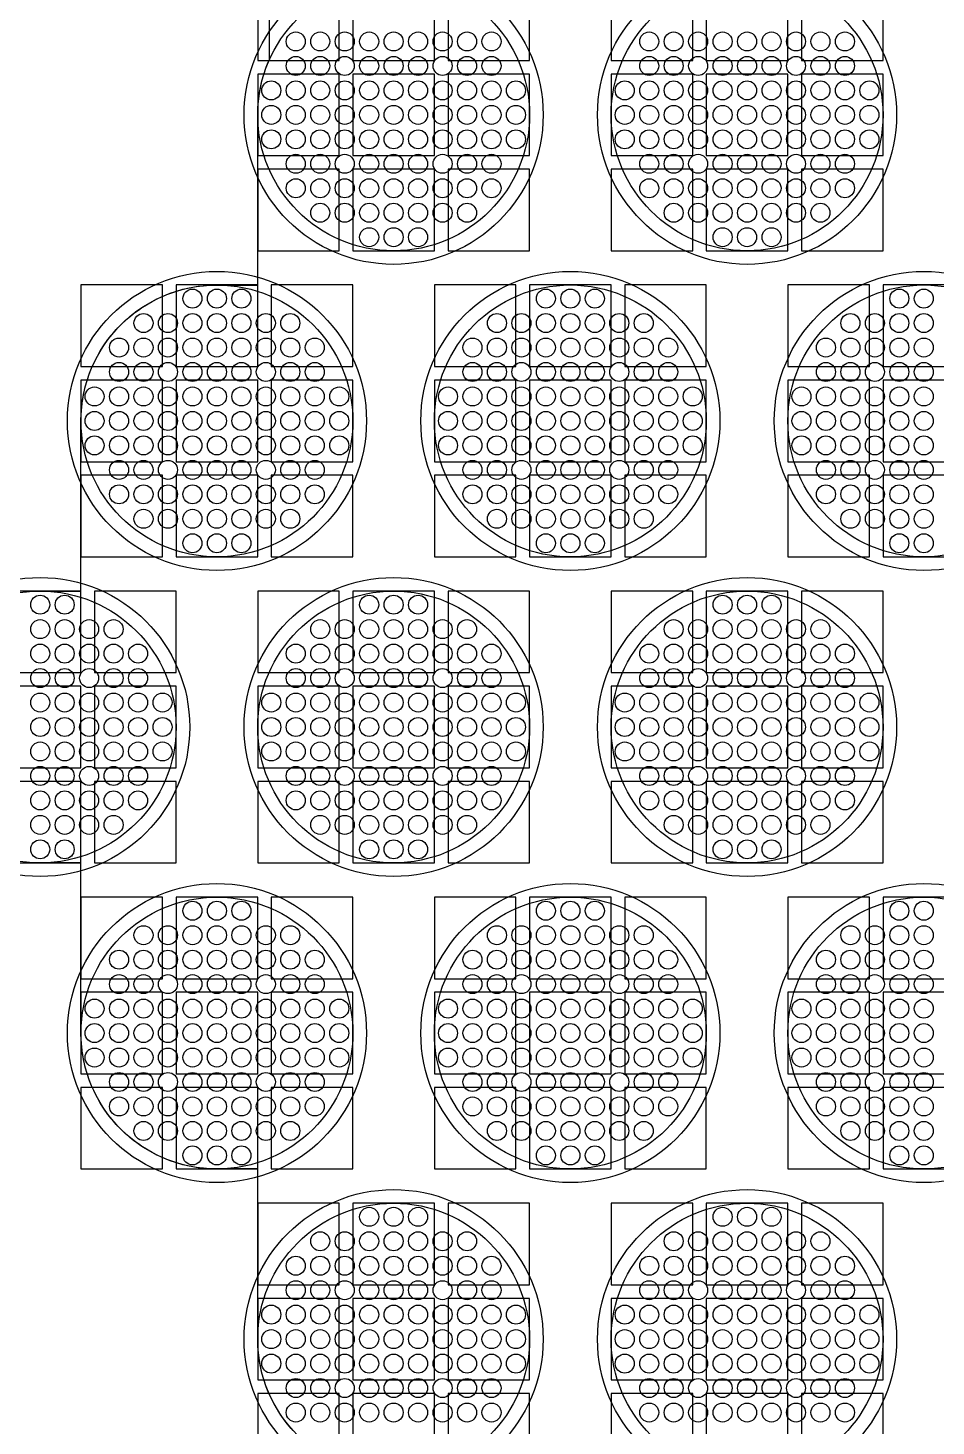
# Model space of a CAD drawing. Extents: x -49 to 54, y -38 to 38.
# Drawn here: x -27.13 to -23.79, y -22.99 to -17.85 of the extents above; entities that cross this region are included whole.
import ezdxf

# ---------------------------------------------------------------- set-up
doc = ezdxf.new("R2010")
doc.units = 0
for name, color, linetype in [('BACK_LAYER', 5, 'CONTINUOUS'), ('COND_LAYER_LOWER_ELECTRODE', 6, 'CONTINUOUS'), ('CONDUCTIVE_LAYER_BACK_LAYER', 2, 'CONTINUOUS'), ('EMITTER', 3, 'CONTINUOUS'), ('LOWER_ELECTRODE', 1, 'CONTINUOUS')]:
    doc.layers.add(name, color=color, linetype=linetype)

msp = doc.modelspace()

# ---------------------------------------------------------------- linework, layer by layer
at = {"layer": 'BACK_LAYER'}
for points in [[(-26.2884, -17.9704), (-25.9884, -17.9704), (-25.9884, -17.6704), (-26.2884, -17.6704)], [(-25.9384, -17.9704), (-25.6384, -17.9704), (-25.6384, -17.6704), (-25.9384, -17.6704)], [(-25.5884, -17.9704), (-25.2884, -17.9704), (-25.2884, -17.6704), (-25.5884, -17.6704)], [(-24.9884, -17.9704), (-24.6884, -17.9704), (-24.6884, -17.6704), (-24.9884, -17.6704)], [(-24.6384, -17.9704), (-24.3384, -17.9704), (-24.3384, -17.6704), (-24.6384, -17.6704)], [(-24.2884, -17.9704), (-23.9884, -17.9704), (-23.9884, -17.6704), (-24.2884, -17.6704)], [(-26.2884, -18.3204), (-25.9884, -18.3204), (-25.9884, -18.0204), (-26.2884, -18.0204)], [(-25.9384, -18.3204), (-25.6384, -18.3204), (-25.6384, -18.0204), (-25.9384, -18.0204)], [(-25.5884, -18.3204), (-25.2884, -18.3204), (-25.2884, -18.0204), (-25.5884, -18.0204)], [(-24.9884, -18.3204), (-24.6884, -18.3204), (-24.6884, -18.0204), (-24.9884, -18.0204)], [(-24.6384, -18.3204), (-24.3384, -18.3204), (-24.3384, -18.0204), (-24.6384, -18.0204)], [(-24.2884, -18.3204), (-23.9884, -18.3204), (-23.9884, -18.0204), (-24.2884, -18.0204)], [(-26.2884, -18.6704), (-25.9884, -18.6704), (-25.9884, -18.3704), (-26.2884, -18.3704)], [(-25.9384, -18.6704), (-25.6384, -18.6704), (-25.6384, -18.3704), (-25.9384, -18.3704)], [(-25.5884, -18.6704), (-25.2884, -18.6704), (-25.2884, -18.3704), (-25.5884, -18.3704)], [(-24.9884, -18.6704), (-24.6884, -18.6704), (-24.6884, -18.3704), (-24.9884, -18.3704)], [(-24.6384, -18.6704), (-24.3384, -18.6704), (-24.3384, -18.3704), (-24.6384, -18.3704)], [(-24.2884, -18.6704), (-23.9884, -18.6704), (-23.9884, -18.3704), (-24.2884, -18.3704)], [(-26.9384, -19.0962), (-26.6384, -19.0962), (-26.6384, -18.7962), (-26.9384, -18.7962)], [(-26.5884, -19.0962), (-26.2884, -19.0962), (-26.2884, -18.7962), (-26.5884, -18.7962)], [(-26.2384, -19.0962), (-25.9384, -19.0962), (-25.9384, -18.7962), (-26.2384, -18.7962)], [(-25.6384, -19.0962), (-25.3384, -19.0962), (-25.3384, -18.7962), (-25.6384, -18.7962)], [(-25.2884, -19.0962), (-24.9884, -19.0962), (-24.9884, -18.7962), (-25.2884, -18.7962)], [(-24.9384, -19.0962), (-24.6384, -19.0962), (-24.6384, -18.7962), (-24.9384, -18.7962)], [(-24.3384, -19.0962), (-24.0384, -19.0962), (-24.0384, -18.7962), (-24.3384, -18.7962)], [(-23.9884, -19.0962), (-23.6884, -19.0962), (-23.6884, -18.7962), (-23.9884, -18.7962)], [(-26.9384, -19.4462), (-26.6384, -19.4462), (-26.6384, -19.1462), (-26.9384, -19.1462)], [(-26.5884, -19.4462), (-26.2884, -19.4462), (-26.2884, -19.1462), (-26.5884, -19.1462)], [(-26.2384, -19.4462), (-25.9384, -19.4462), (-25.9384, -19.1462), (-26.2384, -19.1462)], [(-25.6384, -19.4462), (-25.3384, -19.4462), (-25.3384, -19.1462), (-25.6384, -19.1462)], [(-25.2884, -19.4462), (-24.9884, -19.4462), (-24.9884, -19.1462), (-25.2884, -19.1462)], [(-24.9384, -19.4462), (-24.6384, -19.4462), (-24.6384, -19.1462), (-24.9384, -19.1462)], [(-24.3384, -19.4462), (-24.0384, -19.4462), (-24.0384, -19.1462), (-24.3384, -19.1462)], [(-23.9884, -19.4462), (-23.6884, -19.4462), (-23.6884, -19.1462), (-23.9884, -19.1462)], [(-26.9384, -19.7962), (-26.6384, -19.7962), (-26.6384, -19.4962), (-26.9384, -19.4962)], [(-26.5884, -19.7962), (-26.2884, -19.7962), (-26.2884, -19.4962), (-26.5884, -19.4962)], [(-26.2384, -19.7962), (-25.9384, -19.7962), (-25.9384, -19.4962), (-26.2384, -19.4962)], [(-25.6384, -19.7962), (-25.3384, -19.7962), (-25.3384, -19.4962), (-25.6384, -19.4962)], [(-25.2884, -19.7962), (-24.9884, -19.7962), (-24.9884, -19.4962), (-25.2884, -19.4962)], [(-24.9384, -19.7962), (-24.6384, -19.7962), (-24.6384, -19.4962), (-24.9384, -19.4962)], [(-24.3384, -19.7962), (-24.0384, -19.7962), (-24.0384, -19.4962), (-24.3384, -19.4962)], [(-23.9884, -19.7962), (-23.6884, -19.7962), (-23.6884, -19.4962), (-23.9884, -19.4962)], [(-27.2384, -20.2221), (-26.9384, -20.2221), (-26.9384, -19.9221), (-27.2384, -19.9221)], [(-26.8884, -20.2221), (-26.5884, -20.2221), (-26.5884, -19.9221), (-26.8884, -19.9221)], [(-26.2884, -20.2221), (-25.9884, -20.2221), (-25.9884, -19.9221), (-26.2884, -19.9221)], [(-25.9384, -20.2221), (-25.6384, -20.2221), (-25.6384, -19.9221), (-25.9384, -19.9221)], [(-25.5884, -20.2221), (-25.2884, -20.2221), (-25.2884, -19.9221), (-25.5884, -19.9221)], [(-24.9884, -20.2221), (-24.6884, -20.2221), (-24.6884, -19.9221), (-24.9884, -19.9221)], [(-24.6384, -20.2221), (-24.3384, -20.2221), (-24.3384, -19.9221), (-24.6384, -19.9221)], [(-24.2884, -20.2221), (-23.9884, -20.2221), (-23.9884, -19.9221), (-24.2884, -19.9221)], [(-27.2384, -20.5721), (-26.9384, -20.5721), (-26.9384, -20.2721), (-27.2384, -20.2721)], [(-26.8884, -20.5721), (-26.5884, -20.5721), (-26.5884, -20.2721), (-26.8884, -20.2721)], [(-26.2884, -20.5721), (-25.9884, -20.5721), (-25.9884, -20.2721), (-26.2884, -20.2721)], [(-25.9384, -20.5721), (-25.6384, -20.5721), (-25.6384, -20.2721), (-25.9384, -20.2721)], [(-25.5884, -20.5721), (-25.2884, -20.5721), (-25.2884, -20.2721), (-25.5884, -20.2721)], [(-24.9884, -20.5721), (-24.6884, -20.5721), (-24.6884, -20.2721), (-24.9884, -20.2721)], [(-24.6384, -20.5721), (-24.3384, -20.5721), (-24.3384, -20.2721), (-24.6384, -20.2721)], [(-24.2884, -20.5721), (-23.9884, -20.5721), (-23.9884, -20.2721), (-24.2884, -20.2721)], [(-27.2384, -20.9221), (-26.9384, -20.9221), (-26.9384, -20.6221), (-27.2384, -20.6221)], [(-26.8884, -20.9221), (-26.5884, -20.9221), (-26.5884, -20.6221), (-26.8884, -20.6221)], [(-26.2884, -20.9221), (-25.9884, -20.9221), (-25.9884, -20.6221), (-26.2884, -20.6221)], [(-25.9384, -20.9221), (-25.6384, -20.9221), (-25.6384, -20.6221), (-25.9384, -20.6221)], [(-25.5884, -20.9221), (-25.2884, -20.9221), (-25.2884, -20.6221), (-25.5884, -20.6221)], [(-24.9884, -20.9221), (-24.6884, -20.9221), (-24.6884, -20.6221), (-24.9884, -20.6221)], [(-24.6384, -20.9221), (-24.3384, -20.9221), (-24.3384, -20.6221), (-24.6384, -20.6221)], [(-24.2884, -20.9221), (-23.9884, -20.9221), (-23.9884, -20.6221), (-24.2884, -20.6221)], [(-26.9384, -21.3479), (-26.6384, -21.3479), (-26.6384, -21.0479), (-26.9384, -21.0479)], [(-26.5884, -21.3479), (-26.2884, -21.3479), (-26.2884, -21.0479), (-26.5884, -21.0479)], [(-26.2384, -21.3479), (-25.9384, -21.3479), (-25.9384, -21.0479), (-26.2384, -21.0479)], [(-25.6384, -21.3479), (-25.3384, -21.3479), (-25.3384, -21.0479), (-25.6384, -21.0479)], [(-25.2884, -21.3479), (-24.9884, -21.3479), (-24.9884, -21.0479), (-25.2884, -21.0479)], [(-24.9384, -21.3479), (-24.6384, -21.3479), (-24.6384, -21.0479), (-24.9384, -21.0479)], [(-24.3384, -21.3479), (-24.0384, -21.3479), (-24.0384, -21.0479), (-24.3384, -21.0479)], [(-23.9884, -21.3479), (-23.6884, -21.3479), (-23.6884, -21.0479), (-23.9884, -21.0479)], [(-26.9384, -21.6979), (-26.6384, -21.6979), (-26.6384, -21.3979), (-26.9384, -21.3979)], [(-26.5884, -21.6979), (-26.2884, -21.6979), (-26.2884, -21.3979), (-26.5884, -21.3979)], [(-26.2384, -21.6979), (-25.9384, -21.6979), (-25.9384, -21.3979), (-26.2384, -21.3979)], [(-25.6384, -21.6979), (-25.3384, -21.6979), (-25.3384, -21.3979), (-25.6384, -21.3979)], [(-25.2884, -21.6979), (-24.9884, -21.6979), (-24.9884, -21.3979), (-25.2884, -21.3979)], [(-24.9384, -21.6979), (-24.6384, -21.6979), (-24.6384, -21.3979), (-24.9384, -21.3979)], [(-24.3384, -21.6979), (-24.0384, -21.6979), (-24.0384, -21.3979), (-24.3384, -21.3979)], [(-23.9884, -21.6979), (-23.6884, -21.6979), (-23.6884, -21.3979), (-23.9884, -21.3979)], [(-26.9384, -22.0479), (-26.6384, -22.0479), (-26.6384, -21.7479), (-26.9384, -21.7479)], [(-26.5884, -22.0479), (-26.2884, -22.0479), (-26.2884, -21.7479), (-26.5884, -21.7479)], [(-26.2384, -22.0479), (-25.9384, -22.0479), (-25.9384, -21.7479), (-26.2384, -21.7479)], [(-25.6384, -22.0479), (-25.3384, -22.0479), (-25.3384, -21.7479), (-25.6384, -21.7479)], [(-25.2884, -22.0479), (-24.9884, -22.0479), (-24.9884, -21.7479), (-25.2884, -21.7479)], [(-24.9384, -22.0479), (-24.6384, -22.0479), (-24.6384, -21.7479), (-24.9384, -21.7479)], [(-24.3384, -22.0479), (-24.0384, -22.0479), (-24.0384, -21.7479), (-24.3384, -21.7479)], [(-23.9884, -22.0479), (-23.6884, -22.0479), (-23.6884, -21.7479), (-23.9884, -21.7479)], [(-26.2884, -22.4737), (-25.9884, -22.4737), (-25.9884, -22.1737), (-26.2884, -22.1737)], [(-25.9384, -22.4737), (-25.6384, -22.4737), (-25.6384, -22.1737), (-25.9384, -22.1737)], [(-25.5884, -22.4737), (-25.2884, -22.4737), (-25.2884, -22.1737), (-25.5884, -22.1737)], [(-24.9884, -22.4737), (-24.6884, -22.4737), (-24.6884, -22.1737), (-24.9884, -22.1737)], [(-24.6384, -22.4737), (-24.3384, -22.4737), (-24.3384, -22.1737), (-24.6384, -22.1737)], [(-24.2884, -22.4737), (-23.9884, -22.4737), (-23.9884, -22.1737), (-24.2884, -22.1737)], [(-26.2884, -22.8237), (-25.9884, -22.8237), (-25.9884, -22.5237), (-26.2884, -22.5237)], [(-25.9384, -22.8237), (-25.6384, -22.8237), (-25.6384, -22.5237), (-25.9384, -22.5237)], [(-25.5884, -22.8237), (-25.2884, -22.8237), (-25.2884, -22.5237), (-25.5884, -22.5237)], [(-24.9884, -22.8237), (-24.6884, -22.8237), (-24.6884, -22.5237), (-24.9884, -22.5237)], [(-24.6384, -22.8237), (-24.3384, -22.8237), (-24.3384, -22.5237), (-24.6384, -22.5237)], [(-24.2884, -22.8237), (-23.9884, -22.8237), (-23.9884, -22.5237), (-24.2884, -22.5237)], [(-26.2884, -23.1737), (-25.9884, -23.1737), (-25.9884, -22.8737), (-26.2884, -22.8737)], [(-25.9384, -23.1737), (-25.6384, -23.1737), (-25.6384, -22.8737), (-25.9384, -22.8737)], [(-25.5884, -23.1737), (-25.2884, -23.1737), (-25.2884, -22.8737), (-25.5884, -22.8737)], [(-24.9884, -23.1737), (-24.6884, -23.1737), (-24.6884, -22.8737), (-24.9884, -22.8737)], [(-24.6384, -23.1737), (-24.3384, -23.1737), (-24.3384, -22.8737), (-24.6384, -22.8737)], [(-24.2884, -23.1737), (-23.9884, -23.1737), (-23.9884, -22.8737), (-24.2884, -22.8737)]]:
    msp.add_lwpolyline(points, close=True, dxfattribs=at)
at = {"layer": 'COND_LAYER_LOWER_ELECTRODE'}
for centre in [(-25.7884, -18.1704), (-24.4884, -18.1704), (-26.4384, -19.2962), (-25.1384, -19.2962), (-23.8384, -19.2962), (-27.0884, -20.4221), (-25.7884, -20.4221), (-24.4884, -20.4221), (-26.4384, -21.5479), (-25.1384, -21.5479), (-23.8384, -21.5479), (-25.7884, -22.6737), (-24.4884, -22.6737)]:
    msp.add_circle(centre, 0.55, dxfattribs=at)
at = {"layer": 'CONDUCTIVE_LAYER_BACK_LAYER'}
for points in [[(-27.138, -19.9245), (-27.1182, -19.923), (-27.0983, -19.9222), (-26.9384, -19.9222), (-26.9384, -19.2962), (-26.938, -19.2764), (-26.9368, -19.2565), (-26.9348, -19.2367), (-26.9321, -19.217), (-26.9285, -19.1975), (-26.9242, -19.1781), (-26.9191, -19.1589), (-26.9133, -19.1398), (-26.9067, -19.1211), (-26.8993, -19.1026), (-26.8913, -19.0844), (-26.8825, -19.0666), (-26.873, -19.0491), (-26.8629, -19.032), (-26.852, -19.0154), (-26.8405, -18.9991), (-26.8284, -18.9834), (-26.8156, -18.9681), (-26.8023, -18.9534), (-26.7884, -18.9392), (-26.7739, -18.9256), (-26.7589, -18.9125), (-26.7434, -18.9001), (-26.7274, -18.8883), (-26.711, -18.8771), (-26.6941, -18.8666), (-26.6768, -18.8568), (-26.6591, -18.8476), (-26.6411, -18.8392), (-26.6228, -18.8315), (-26.6042, -18.8245), (-26.5853, -18.8183), (-26.5662, -18.8129), (-26.5469, -18.8082), (-26.5274, -18.8042), (-26.5077, -18.8011), (-26.488, -18.7987), (-26.4682, -18.7971), (-26.4483, -18.7963), (-26.2884, -18.7963), (-26.2884, -18.1704), (-26.288, -18.1505), (-26.2868, -18.1307), (-26.2848, -18.1109), (-26.2821, -18.0912), (-26.2785, -18.0717), (-26.2742, -18.0522), (-26.2691, -18.033), (-26.2633, -18.014), (-26.2567, -17.9953), (-26.2493, -17.9768), (-26.2453, -17.9676), (-26.2453, -17.1901)], [(-26.1656, -23.0019), (-26.1784, -22.9866), (-26.1905, -22.9708), (-26.202, -22.9546), (-26.2129, -22.938), (-26.223, -22.9209), (-26.2325, -22.9034), (-26.2413, -22.8856), (-26.2493, -22.8674), (-26.2567, -22.8489), (-26.2633, -22.8301), (-26.2691, -22.8111), (-26.2742, -22.7919), (-26.2785, -22.7725), (-26.2821, -22.7529), (-26.2848, -22.7333), (-26.2868, -22.7135), (-26.288, -22.6936), (-26.2884, -22.6737), (-26.2884, -22.0478), (-26.4483, -22.0478), (-26.4682, -22.047), (-26.488, -22.0454), (-26.5077, -22.0431), (-26.5274, -22.0399), (-26.5469, -22.036), (-26.5662, -22.0313), (-26.5853, -22.0258), (-26.6042, -22.0196), (-26.6228, -22.0127), (-26.6411, -22.005), (-26.6591, -21.9965), (-26.6768, -21.9874), (-26.6941, -21.9776), (-26.711, -21.9671), (-26.7274, -21.9559), (-26.7434, -21.9441), (-26.7589, -21.9316), (-26.7739, -21.9186), (-26.7884, -21.905), (-26.8023, -21.8908), (-26.8156, -21.876), (-26.8284, -21.8608), (-26.8405, -21.845), (-26.852, -21.8288), (-26.8629, -21.8121), (-26.873, -21.795), (-26.8825, -21.7776), (-26.8913, -21.7597), (-26.8993, -21.7415), (-26.9067, -21.7231), (-26.9133, -21.7043), (-26.9191, -21.6853), (-26.9242, -21.6661), (-26.9285, -21.6467), (-26.9321, -21.6271), (-26.9348, -21.6074), (-26.9368, -21.5876), (-26.938, -21.5678), (-26.9384, -21.5479), (-26.9384, -20.922), (-27.0983, -20.922), (-27.1182, -20.9212), (-27.138, -20.9196)]]:
    msp.add_lwpolyline(points, dxfattribs=at)
at = {"layer": 'EMITTER'}
for centre in [(-25.7884, -18.1704), (-24.4884, -18.1704), (-26.4384, -19.2962), (-25.1384, -19.2962), (-23.8384, -19.2962), (-27.0884, -20.4221), (-25.7884, -20.4221), (-24.4884, -20.4221), (-26.4384, -21.5479), (-25.1384, -21.5479), (-23.8384, -21.5479), (-25.7884, -22.6737), (-24.4884, -22.6737)]:
    msp.add_circle(centre, 0.5, dxfattribs=at)
at = {"layer": 'LOWER_ELECTRODE'}
for centre in [(-26.1484, -17.9004), (-26.0584, -17.9004), (-25.9684, -17.9004), (-25.8784, -17.9004), (-25.7884, -17.9004), (-25.6984, -17.9004), (-25.6084, -17.9004), (-25.5184, -17.9004), (-25.4284, -17.9004), (-24.8484, -17.9004), (-24.7584, -17.9004), (-24.6684, -17.9004), (-24.5784, -17.9004), (-24.4884, -17.9004), (-24.3984, -17.9004), (-24.3084, -17.9004), (-24.2184, -17.9004), (-24.1284, -17.9004), (-26.1484, -17.9904), (-26.0584, -17.9904), (-25.9684, -17.9904), (-25.8784, -17.9904), (-25.7884, -17.9904), (-25.6984, -17.9904), (-25.6084, -17.9904), (-25.5184, -17.9904), (-25.4284, -17.9904), (-24.8484, -17.9904), (-24.7584, -17.9904), (-24.6684, -17.9904), (-24.5784, -17.9904), (-24.4884, -17.9904), (-24.3984, -17.9904), (-24.3084, -17.9904), (-24.2184, -17.9904), (-24.1284, -17.9904), (-26.2384, -18.0804), (-26.1484, -18.0804), (-26.0584, -18.0804), (-25.9684, -18.0804), (-25.8784, -18.0804), (-25.7884, -18.0804), (-25.6984, -18.0804), (-25.6084, -18.0804), (-25.5184, -18.0804), (-25.4284, -18.0804), (-25.3384, -18.0804), (-24.9384, -18.0804), (-24.8484, -18.0804), (-24.7584, -18.0804), (-24.6684, -18.0804), (-24.5784, -18.0804), (-24.4884, -18.0804), (-24.3984, -18.0804), (-24.3084, -18.0804), (-24.2184, -18.0804), (-24.1284, -18.0804), (-24.0384, -18.0804), (-26.2384, -18.1704), (-26.1484, -18.1704), (-26.0584, -18.1704), (-25.9684, -18.1704), (-25.8784, -18.1704), (-25.7884, -18.1704), (-25.6984, -18.1704), (-25.6084, -18.1704), (-25.5184, -18.1704), (-25.4284, -18.1704), (-25.3384, -18.1704), (-24.9384, -18.1704), (-24.8484, -18.1704), (-24.7584, -18.1704), (-24.6684, -18.1704), (-24.5784, -18.1704), (-24.4884, -18.1704), (-24.3984, -18.1704), (-24.3084, -18.1704), (-24.2184, -18.1704), (-24.1284, -18.1704), (-24.0384, -18.1704), (-26.2384, -18.2604), (-26.1484, -18.2604), (-26.0584, -18.2604), (-25.9684, -18.2604), (-25.8784, -18.2604), (-25.7884, -18.2604), (-25.6984, -18.2604), (-25.6084, -18.2604), (-25.5184, -18.2604), (-25.4284, -18.2604), (-25.3384, -18.2604), (-24.9384, -18.2604), (-24.8484, -18.2604), (-24.7584, -18.2604), (-24.6684, -18.2604), (-24.5784, -18.2604), (-24.4884, -18.2604), (-24.3984, -18.2604), (-24.3084, -18.2604), (-24.2184, -18.2604), (-24.1284, -18.2604), (-24.0384, -18.2604), (-26.1484, -18.3504), (-26.0584, -18.3504), (-25.9684, -18.3504), (-25.8784, -18.3504), (-25.7884, -18.3504), (-25.6984, -18.3504), (-25.6084, -18.3504), (-25.5184, -18.3504), (-25.4284, -18.3504), (-24.8484, -18.3504), (-24.7584, -18.3504), (-24.6684, -18.3504), (-24.5784, -18.3504), (-24.4884, -18.3504), (-24.3984, -18.3504), (-24.3084, -18.3504), (-24.2184, -18.3504), (-24.1284, -18.3504), (-26.1484, -18.4404), (-26.0584, -18.4404), (-25.9684, -18.4404), (-25.8784, -18.4404), (-25.7884, -18.4404), (-25.6984, -18.4404), (-25.6084, -18.4404), (-25.5184, -18.4404), (-25.4284, -18.4404), (-24.8484, -18.4404), (-24.7584, -18.4404), (-24.6684, -18.4404), (-24.5784, -18.4404), (-24.4884, -18.4404), (-24.3984, -18.4404), (-24.3084, -18.4404), (-24.2184, -18.4404), (-24.1284, -18.4404), (-26.0584, -18.5304), (-25.9684, -18.5304), (-25.8784, -18.5304), (-25.7884, -18.5304), (-25.6984, -18.5304), (-25.6084, -18.5304), (-25.5184, -18.5304), (-24.7584, -18.5304), (-24.6684, -18.5304), (-24.5784, -18.5304), (-24.4884, -18.5304), (-24.3984, -18.5304), (-24.3084, -18.5304), (-24.2184, -18.5304), (-25.8784, -18.6204), (-25.7884, -18.6204), (-25.6984, -18.6204), (-24.5784, -18.6204), (-24.4884, -18.6204), (-24.3984, -18.6204), (-26.5284, -18.8462), (-26.4384, -18.8462), (-26.3484, -18.8462), (-25.2284, -18.8462), (-25.1384, -18.8462), (-25.0484, -18.8462), (-23.9284, -18.8462), (-23.8384, -18.8462), (-26.7084, -18.9362), (-26.6184, -18.9362), (-26.5284, -18.9362), (-26.4384, -18.9362), (-26.3484, -18.9362), (-26.2584, -18.9362), (-26.1684, -18.9362), (-25.4084, -18.9362), (-25.3184, -18.9362), (-25.2284, -18.9362), (-25.1384, -18.9362), (-25.0484, -18.9362), (-24.9584, -18.9362), (-24.8684, -18.9362), (-24.1084, -18.9362), (-24.0184, -18.9362), (-23.9284, -18.9362), (-23.8384, -18.9362), (-26.7984, -19.0262), (-26.7084, -19.0262), (-26.6184, -19.0262), (-26.5284, -19.0262), (-26.4384, -19.0262), (-26.3484, -19.0262), (-26.2584, -19.0262), (-26.1684, -19.0262), (-26.0784, -19.0262), (-25.4984, -19.0262), (-25.4084, -19.0262), (-25.3184, -19.0262), (-25.2284, -19.0262), (-25.1384, -19.0262), (-25.0484, -19.0262), (-24.9584, -19.0262), (-24.8684, -19.0262), (-24.7784, -19.0262), (-24.1984, -19.0262), (-24.1084, -19.0262), (-24.0184, -19.0262), (-23.9284, -19.0262), (-23.8384, -19.0262), (-26.7984, -19.1162), (-26.7084, -19.1162), (-26.6184, -19.1162), (-26.5284, -19.1162), (-26.4384, -19.1162), (-26.3484, -19.1162), (-26.2584, -19.1162), (-26.1684, -19.1162), (-26.0784, -19.1162), (-25.4984, -19.1162), (-25.4084, -19.1162), (-25.3184, -19.1162), (-25.2284, -19.1162), (-25.1384, -19.1162), (-25.0484, -19.1162), (-24.9584, -19.1162), (-24.8684, -19.1162), (-24.7784, -19.1162), (-24.1984, -19.1162), (-24.1084, -19.1162), (-24.0184, -19.1162), (-23.9284, -19.1162), (-23.8384, -19.1162), (-26.8884, -19.2062), (-26.7984, -19.2062), (-26.7084, -19.2062), (-26.6184, -19.2062), (-26.5284, -19.2062), (-26.4384, -19.2062), (-26.3484, -19.2062), (-26.2584, -19.2062), (-26.1684, -19.2062), (-26.0784, -19.2062), (-25.9884, -19.2062), (-25.5884, -19.2062), (-25.4984, -19.2062), (-25.4084, -19.2062), (-25.3184, -19.2062), (-25.2284, -19.2062), (-25.1384, -19.2062), (-25.0484, -19.2062), (-24.9584, -19.2062), (-24.8684, -19.2062), (-24.7784, -19.2062), (-24.6884, -19.2062), (-24.2884, -19.2062), (-24.1984, -19.2062), (-24.1084, -19.2062), (-24.0184, -19.2062), (-23.9284, -19.2062), (-23.8384, -19.2062), (-26.8884, -19.2962), (-26.7984, -19.2962), (-26.7084, -19.2962), (-26.6184, -19.2962), (-26.5284, -19.2962), (-26.4384, -19.2962), (-26.3484, -19.2962), (-26.2584, -19.2962), (-26.1684, -19.2962), (-26.0784, -19.2962), (-25.9884, -19.2962), (-25.5884, -19.2962), (-25.4984, -19.2962), (-25.4084, -19.2962), (-25.3184, -19.2962), (-25.2284, -19.2962), (-25.1384, -19.2962), (-25.0484, -19.2962), (-24.9584, -19.2962), (-24.8684, -19.2962), (-24.7784, -19.2962), (-24.6884, -19.2962), (-24.2884, -19.2962), (-24.1984, -19.2962), (-24.1084, -19.2962), (-24.0184, -19.2962), (-23.9284, -19.2962), (-23.8384, -19.2962), (-26.8884, -19.3862), (-26.7984, -19.3862), (-26.7084, -19.3862), (-26.6184, -19.3862), (-26.5284, -19.3862), (-26.4384, -19.3862), (-26.3484, -19.3862), (-26.2584, -19.3862), (-26.1684, -19.3862), (-26.0784, -19.3862), (-25.9884, -19.3862), (-25.5884, -19.3862), (-25.4984, -19.3862), (-25.4084, -19.3862), (-25.3184, -19.3862), (-25.2284, -19.3862), (-25.1384, -19.3862), (-25.0484, -19.3862), (-24.9584, -19.3862), (-24.8684, -19.3862), (-24.7784, -19.3862), (-24.6884, -19.3862), (-24.2884, -19.3862), (-24.1984, -19.3862), (-24.1084, -19.3862), (-24.0184, -19.3862), (-23.9284, -19.3862), (-23.8384, -19.3862), (-26.7984, -19.4762), (-26.7084, -19.4762), (-26.6184, -19.4762), (-26.5284, -19.4762), (-26.4384, -19.4762), (-26.3484, -19.4762), (-26.2584, -19.4762), (-26.1684, -19.4762), (-26.0784, -19.4762), (-25.4984, -19.4762), (-25.4084, -19.4762), (-25.3184, -19.4762), (-25.2284, -19.4762), (-25.1384, -19.4762), (-25.0484, -19.4762), (-24.9584, -19.4762), (-24.8684, -19.4762), (-24.7784, -19.4762), (-24.1984, -19.4762), (-24.1084, -19.4762), (-24.0184, -19.4762), (-23.9284, -19.4762), (-23.8384, -19.4762), (-26.7984, -19.5662), (-26.7084, -19.5662), (-26.6184, -19.5662), (-26.5284, -19.5662), (-26.4384, -19.5662), (-26.3484, -19.5662), (-26.2584, -19.5662), (-26.1684, -19.5662), (-26.0784, -19.5662), (-25.4984, -19.5662), (-25.4084, -19.5662), (-25.3184, -19.5662), (-25.2284, -19.5662), (-25.1384, -19.5662), (-25.0484, -19.5662), (-24.9584, -19.5662), (-24.8684, -19.5662), (-24.7784, -19.5662), (-24.1984, -19.5662), (-24.1084, -19.5662), (-24.0184, -19.5662), (-23.9284, -19.5662), (-23.8384, -19.5662), (-26.7084, -19.6562), (-26.6184, -19.6562), (-26.5284, -19.6562), (-26.4384, -19.6562), (-26.3484, -19.6562), (-26.2584, -19.6562), (-26.1684, -19.6562), (-25.4084, -19.6562), (-25.3184, -19.6562), (-25.2284, -19.6562), (-25.1384, -19.6562), (-25.0484, -19.6562), (-24.9584, -19.6562), (-24.8684, -19.6562), (-24.1084, -19.6562), (-24.0184, -19.6562), (-23.9284, -19.6562), (-23.8384, -19.6562), (-26.5284, -19.7462), (-26.4384, -19.7462), (-26.3484, -19.7462), (-25.2284, -19.7462), (-25.1384, -19.7462), (-25.0484, -19.7462), (-23.9284, -19.7462), (-23.8384, -19.7462), (-27.0884, -19.9721), (-26.9984, -19.9721), (-25.8784, -19.9721), (-25.7884, -19.9721), (-25.6984, -19.9721), (-24.5784, -19.9721), (-24.4884, -19.9721), (-24.3984, -19.9721), (-27.0884, -20.0621), (-26.9984, -20.0621), (-26.9084, -20.0621), (-26.8184, -20.0621), (-26.0584, -20.0621), (-25.9684, -20.0621), (-25.8784, -20.0621), (-25.7884, -20.0621), (-25.6984, -20.0621), (-25.6084, -20.0621), (-25.5184, -20.0621), (-24.7584, -20.0621), (-24.6684, -20.0621), (-24.5784, -20.0621), (-24.4884, -20.0621), (-24.3984, -20.0621), (-24.3084, -20.0621), (-24.2184, -20.0621), (-27.0884, -20.1521), (-26.9984, -20.1521), (-26.9084, -20.1521), (-26.8184, -20.1521), (-26.7284, -20.1521), (-26.1484, -20.1521), (-26.0584, -20.1521), (-25.9684, -20.1521), (-25.8784, -20.1521), (-25.7884, -20.1521), (-25.6984, -20.1521), (-25.6084, -20.1521), (-25.5184, -20.1521), (-25.4284, -20.1521), (-24.8484, -20.1521), (-24.7584, -20.1521), (-24.6684, -20.1521), (-24.5784, -20.1521), (-24.4884, -20.1521), (-24.3984, -20.1521), (-24.3084, -20.1521), (-24.2184, -20.1521), (-24.1284, -20.1521), (-27.0884, -20.2421), (-26.9984, -20.2421), (-26.9084, -20.2421), (-26.8184, -20.2421), (-26.7284, -20.2421), (-26.1484, -20.2421), (-26.0584, -20.2421), (-25.9684, -20.2421), (-25.8784, -20.2421), (-25.7884, -20.2421), (-25.6984, -20.2421), (-25.6084, -20.2421), (-25.5184, -20.2421), (-25.4284, -20.2421), (-24.8484, -20.2421), (-24.7584, -20.2421), (-24.6684, -20.2421), (-24.5784, -20.2421), (-24.4884, -20.2421), (-24.3984, -20.2421), (-24.3084, -20.2421), (-24.2184, -20.2421), (-24.1284, -20.2421), (-27.0884, -20.3321), (-26.9984, -20.3321), (-26.9084, -20.3321), (-26.8184, -20.3321), (-26.7284, -20.3321), (-26.6384, -20.3321), (-26.2384, -20.3321), (-26.1484, -20.3321), (-26.0584, -20.3321), (-25.9684, -20.3321), (-25.8784, -20.3321), (-25.7884, -20.3321), (-25.6984, -20.3321), (-25.6084, -20.3321), (-25.5184, -20.3321), (-25.4284, -20.3321), (-25.3384, -20.3321), (-24.9384, -20.3321), (-24.8484, -20.3321), (-24.7584, -20.3321), (-24.6684, -20.3321), (-24.5784, -20.3321), (-24.4884, -20.3321), (-24.3984, -20.3321), (-24.3084, -20.3321), (-24.2184, -20.3321), (-24.1284, -20.3321), (-24.0384, -20.3321), (-27.0884, -20.4221), (-26.9984, -20.4221), (-26.9084, -20.4221), (-26.8184, -20.4221), (-26.7284, -20.4221), (-26.6384, -20.4221), (-26.2384, -20.4221), (-26.1484, -20.4221), (-26.0584, -20.4221), (-25.9684, -20.4221), (-25.8784, -20.4221), (-25.7884, -20.4221), (-25.6984, -20.4221), (-25.6084, -20.4221), (-25.5184, -20.4221), (-25.4284, -20.4221), (-25.3384, -20.4221), (-24.9384, -20.4221), (-24.8484, -20.4221), (-24.7584, -20.4221), (-24.6684, -20.4221), (-24.5784, -20.4221), (-24.4884, -20.4221), (-24.3984, -20.4221), (-24.3084, -20.4221), (-24.2184, -20.4221), (-24.1284, -20.4221), (-24.0384, -20.4221), (-27.0884, -20.5121), (-26.9984, -20.5121), (-26.9084, -20.5121), (-26.8184, -20.5121), (-26.7284, -20.5121), (-26.6384, -20.5121), (-26.2384, -20.5121), (-26.1484, -20.5121), (-26.0584, -20.5121), (-25.9684, -20.5121), (-25.8784, -20.5121), (-25.7884, -20.5121), (-25.6984, -20.5121), (-25.6084, -20.5121), (-25.5184, -20.5121), (-25.4284, -20.5121), (-25.3384, -20.5121), (-24.9384, -20.5121), (-24.8484, -20.5121), (-24.7584, -20.5121), (-24.6684, -20.5121), (-24.5784, -20.5121), (-24.4884, -20.5121), (-24.3984, -20.5121), (-24.3084, -20.5121), (-24.2184, -20.5121), (-24.1284, -20.5121), (-24.0384, -20.5121), (-27.0884, -20.6021), (-26.9984, -20.6021), (-26.9084, -20.6021), (-26.8184, -20.6021), (-26.7284, -20.6021), (-26.1484, -20.6021), (-26.0584, -20.6021), (-25.9684, -20.6021), (-25.8784, -20.6021), (-25.7884, -20.6021), (-25.6984, -20.6021), (-25.6084, -20.6021), (-25.5184, -20.6021), (-25.4284, -20.6021), (-24.8484, -20.6021), (-24.7584, -20.6021), (-24.6684, -20.6021), (-24.5784, -20.6021), (-24.4884, -20.6021), (-24.3984, -20.6021), (-24.3084, -20.6021), (-24.2184, -20.6021), (-24.1284, -20.6021), (-27.0884, -20.6921), (-26.9984, -20.6921), (-26.9084, -20.6921), (-26.8184, -20.6921), (-26.7284, -20.6921), (-26.1484, -20.6921), (-26.0584, -20.6921), (-25.9684, -20.6921), (-25.8784, -20.6921), (-25.7884, -20.6921), (-25.6984, -20.6921), (-25.6084, -20.6921), (-25.5184, -20.6921), (-25.4284, -20.6921), (-24.8484, -20.6921), (-24.7584, -20.6921), (-24.6684, -20.6921), (-24.5784, -20.6921), (-24.4884, -20.6921), (-24.3984, -20.6921), (-24.3084, -20.6921), (-24.2184, -20.6921), (-24.1284, -20.6921), (-27.0884, -20.7821), (-26.9984, -20.7821), (-26.9084, -20.7821), (-26.8184, -20.7821), (-26.0584, -20.7821), (-25.9684, -20.7821), (-25.8784, -20.7821), (-25.7884, -20.7821), (-25.6984, -20.7821), (-25.6084, -20.7821), (-25.5184, -20.7821), (-24.7584, -20.7821), (-24.6684, -20.7821), (-24.5784, -20.7821), (-24.4884, -20.7821), (-24.3984, -20.7821), (-24.3084, -20.7821), (-24.2184, -20.7821), (-27.0884, -20.8721), (-26.9984, -20.8721), (-25.8784, -20.8721), (-25.7884, -20.8721), (-25.6984, -20.8721), (-24.5784, -20.8721), (-24.4884, -20.8721), (-24.3984, -20.8721), (-26.5284, -21.0979), (-26.4384, -21.0979), (-26.3484, -21.0979), (-25.2284, -21.0979), (-25.1384, -21.0979), (-25.0484, -21.0979), (-23.9284, -21.0979), (-23.8384, -21.0979), (-26.7084, -21.1879), (-26.6184, -21.1879), (-26.5284, -21.1879), (-26.4384, -21.1879), (-26.3484, -21.1879), (-26.2584, -21.1879), (-26.1684, -21.1879), (-25.4084, -21.1879), (-25.3184, -21.1879), (-25.2284, -21.1879), (-25.1384, -21.1879), (-25.0484, -21.1879), (-24.9584, -21.1879), (-24.8684, -21.1879), (-24.1084, -21.1879), (-24.0184, -21.1879), (-23.9284, -21.1879), (-23.8384, -21.1879), (-26.7984, -21.2779), (-26.7084, -21.2779), (-26.6184, -21.2779), (-26.5284, -21.2779), (-26.4384, -21.2779), (-26.3484, -21.2779), (-26.2584, -21.2779), (-26.1684, -21.2779), (-26.0784, -21.2779), (-25.4984, -21.2779), (-25.4084, -21.2779), (-25.3184, -21.2779), (-25.2284, -21.2779), (-25.1384, -21.2779), (-25.0484, -21.2779), (-24.9584, -21.2779), (-24.8684, -21.2779), (-24.7784, -21.2779), (-24.1984, -21.2779), (-24.1084, -21.2779), (-24.0184, -21.2779), (-23.9284, -21.2779), (-23.8384, -21.2779), (-26.7984, -21.3679), (-26.7084, -21.3679), (-26.6184, -21.3679), (-26.5284, -21.3679), (-26.4384, -21.3679), (-26.3484, -21.3679), (-26.2584, -21.3679), (-26.1684, -21.3679), (-26.0784, -21.3679), (-25.4984, -21.3679), (-25.4084, -21.3679), (-25.3184, -21.3679), (-25.2284, -21.3679), (-25.1384, -21.3679), (-25.0484, -21.3679), (-24.9584, -21.3679), (-24.8684, -21.3679), (-24.7784, -21.3679), (-24.1984, -21.3679), (-24.1084, -21.3679), (-24.0184, -21.3679), (-23.9284, -21.3679), (-23.8384, -21.3679), (-26.8884, -21.4579), (-26.7984, -21.4579), (-26.7084, -21.4579), (-26.6184, -21.4579), (-26.5284, -21.4579), (-26.4384, -21.4579), (-26.3484, -21.4579), (-26.2584, -21.4579), (-26.1684, -21.4579), (-26.0784, -21.4579), (-25.9884, -21.4579), (-25.5884, -21.4579), (-25.4984, -21.4579), (-25.4084, -21.4579), (-25.3184, -21.4579), (-25.2284, -21.4579), (-25.1384, -21.4579), (-25.0484, -21.4579), (-24.9584, -21.4579), (-24.8684, -21.4579), (-24.7784, -21.4579), (-24.6884, -21.4579), (-24.2884, -21.4579), (-24.1984, -21.4579), (-24.1084, -21.4579), (-24.0184, -21.4579), (-23.9284, -21.4579), (-23.8384, -21.4579), (-26.8884, -21.5479), (-26.7984, -21.5479), (-26.7084, -21.5479), (-26.6184, -21.5479), (-26.5284, -21.5479), (-26.4384, -21.5479), (-26.3484, -21.5479), (-26.2584, -21.5479), (-26.1684, -21.5479), (-26.0784, -21.5479), (-25.9884, -21.5479), (-25.5884, -21.5479), (-25.4984, -21.5479), (-25.4084, -21.5479), (-25.3184, -21.5479), (-25.2284, -21.5479), (-25.1384, -21.5479), (-25.0484, -21.5479), (-24.9584, -21.5479), (-24.8684, -21.5479), (-24.7784, -21.5479), (-24.6884, -21.5479), (-24.2884, -21.5479), (-24.1984, -21.5479), (-24.1084, -21.5479), (-24.0184, -21.5479), (-23.9284, -21.5479), (-23.8384, -21.5479), (-26.8884, -21.6379), (-26.7984, -21.6379), (-26.7084, -21.6379), (-26.6184, -21.6379), (-26.5284, -21.6379), (-26.4384, -21.6379), (-26.3484, -21.6379), (-26.2584, -21.6379), (-26.1684, -21.6379), (-26.0784, -21.6379), (-25.9884, -21.6379), (-25.5884, -21.6379), (-25.4984, -21.6379), (-25.4084, -21.6379), (-25.3184, -21.6379), (-25.2284, -21.6379), (-25.1384, -21.6379), (-25.0484, -21.6379), (-24.9584, -21.6379), (-24.8684, -21.6379), (-24.7784, -21.6379), (-24.6884, -21.6379), (-24.2884, -21.6379), (-24.1984, -21.6379), (-24.1084, -21.6379), (-24.0184, -21.6379), (-23.9284, -21.6379), (-23.8384, -21.6379), (-26.7984, -21.7279), (-26.7084, -21.7279), (-26.6184, -21.7279), (-26.5284, -21.7279), (-26.4384, -21.7279), (-26.3484, -21.7279), (-26.2584, -21.7279), (-26.1684, -21.7279), (-26.0784, -21.7279), (-25.4984, -21.7279), (-25.4084, -21.7279), (-25.3184, -21.7279), (-25.2284, -21.7279), (-25.1384, -21.7279), (-25.0484, -21.7279), (-24.9584, -21.7279), (-24.8684, -21.7279), (-24.7784, -21.7279), (-24.1984, -21.7279), (-24.1084, -21.7279), (-24.0184, -21.7279), (-23.9284, -21.7279), (-23.8384, -21.7279), (-26.7984, -21.8179), (-26.7084, -21.8179), (-26.6184, -21.8179), (-26.5284, -21.8179), (-26.4384, -21.8179), (-26.3484, -21.8179), (-26.2584, -21.8179), (-26.1684, -21.8179), (-26.0784, -21.8179), (-25.4984, -21.8179), (-25.4084, -21.8179), (-25.3184, -21.8179), (-25.2284, -21.8179), (-25.1384, -21.8179), (-25.0484, -21.8179), (-24.9584, -21.8179), (-24.8684, -21.8179), (-24.7784, -21.8179), (-24.1984, -21.8179), (-24.1084, -21.8179), (-24.0184, -21.8179), (-23.9284, -21.8179), (-23.8384, -21.8179), (-26.7084, -21.9079), (-26.6184, -21.9079), (-26.5284, -21.9079), (-26.4384, -21.9079), (-26.3484, -21.9079), (-26.2584, -21.9079), (-26.1684, -21.9079), (-25.4084, -21.9079), (-25.3184, -21.9079), (-25.2284, -21.9079), (-25.1384, -21.9079), (-25.0484, -21.9079), (-24.9584, -21.9079), (-24.8684, -21.9079), (-24.1084, -21.9079), (-24.0184, -21.9079), (-23.9284, -21.9079), (-23.8384, -21.9079), (-26.5284, -21.9979), (-26.4384, -21.9979), (-26.3484, -21.9979), (-25.2284, -21.9979), (-25.1384, -21.9979), (-25.0484, -21.9979), (-23.9284, -21.9979), (-23.8384, -21.9979), (-25.8784, -22.2237), (-25.7884, -22.2237), (-25.6984, -22.2237), (-24.5784, -22.2237), (-24.4884, -22.2237), (-24.3984, -22.2237), (-26.0584, -22.3137), (-25.9684, -22.3137), (-25.8784, -22.3137), (-25.7884, -22.3137), (-25.6984, -22.3137), (-25.6084, -22.3137), (-25.5184, -22.3137), (-24.7584, -22.3137), (-24.6684, -22.3137), (-24.5784, -22.3137), (-24.4884, -22.3137), (-24.3984, -22.3137), (-24.3084, -22.3137), (-24.2184, -22.3137), (-26.1484, -22.4037), (-26.0584, -22.4037), (-25.9684, -22.4037), (-25.8784, -22.4037), (-25.7884, -22.4037), (-25.6984, -22.4037), (-25.6084, -22.4037), (-25.5184, -22.4037), (-25.4284, -22.4037), (-24.8484, -22.4037), (-24.7584, -22.4037), (-24.6684, -22.4037), (-24.5784, -22.4037), (-24.4884, -22.4037), (-24.3984, -22.4037), (-24.3084, -22.4037), (-24.2184, -22.4037), (-24.1284, -22.4037), (-26.1484, -22.4937), (-26.0584, -22.4937), (-25.9684, -22.4937), (-25.8784, -22.4937), (-25.7884, -22.4937), (-25.6984, -22.4937), (-25.6084, -22.4937), (-25.5184, -22.4937), (-25.4284, -22.4937), (-24.8484, -22.4937), (-24.7584, -22.4937), (-24.6684, -22.4937), (-24.5784, -22.4937), (-24.4884, -22.4937), (-24.3984, -22.4937), (-24.3084, -22.4937), (-24.2184, -22.4937), (-24.1284, -22.4937), (-26.2384, -22.5837), (-26.1484, -22.5837), (-26.0584, -22.5837), (-25.9684, -22.5837), (-25.8784, -22.5837), (-25.7884, -22.5837), (-25.6984, -22.5837), (-25.6084, -22.5837), (-25.5184, -22.5837), (-25.4284, -22.5837), (-25.3384, -22.5837), (-24.9384, -22.5837), (-24.8484, -22.5837), (-24.7584, -22.5837), (-24.6684, -22.5837), (-24.5784, -22.5837), (-24.4884, -22.5837), (-24.3984, -22.5837), (-24.3084, -22.5837), (-24.2184, -22.5837), (-24.1284, -22.5837), (-24.0384, -22.5837), (-26.2384, -22.6737), (-26.1484, -22.6737), (-26.0584, -22.6737), (-25.9684, -22.6737), (-25.8784, -22.6737), (-25.7884, -22.6737), (-25.6984, -22.6737), (-25.6084, -22.6737), (-25.5184, -22.6737), (-25.4284, -22.6737), (-25.3384, -22.6737), (-24.9384, -22.6737), (-24.8484, -22.6737), (-24.7584, -22.6737), (-24.6684, -22.6737), (-24.5784, -22.6737), (-24.4884, -22.6737), (-24.3984, -22.6737), (-24.3084, -22.6737), (-24.2184, -22.6737), (-24.1284, -22.6737), (-24.0384, -22.6737), (-26.2384, -22.7637), (-26.1484, -22.7637), (-26.0584, -22.7637), (-25.9684, -22.7637), (-25.8784, -22.7637), (-25.7884, -22.7637), (-25.6984, -22.7637), (-25.6084, -22.7637), (-25.5184, -22.7637), (-25.4284, -22.7637), (-25.3384, -22.7637), (-24.9384, -22.7637), (-24.8484, -22.7637), (-24.7584, -22.7637), (-24.6684, -22.7637), (-24.5784, -22.7637), (-24.4884, -22.7637), (-24.3984, -22.7637), (-24.3084, -22.7637), (-24.2184, -22.7637), (-24.1284, -22.7637), (-24.0384, -22.7637), (-26.1484, -22.8537), (-26.0584, -22.8537), (-25.9684, -22.8537), (-25.8784, -22.8537), (-25.7884, -22.8537), (-25.6984, -22.8537), (-25.6084, -22.8537), (-25.5184, -22.8537), (-25.4284, -22.8537), (-24.8484, -22.8537), (-24.7584, -22.8537), (-24.6684, -22.8537), (-24.5784, -22.8537), (-24.4884, -22.8537), (-24.3984, -22.8537), (-24.3084, -22.8537), (-24.2184, -22.8537), (-24.1284, -22.8537), (-26.1484, -22.9437), (-26.0584, -22.9437), (-25.9684, -22.9437), (-25.8784, -22.9437), (-25.7884, -22.9437), (-25.6984, -22.9437), (-25.6084, -22.9437), (-25.5184, -22.9437), (-25.4284, -22.9437), (-24.8484, -22.9437), (-24.7584, -22.9437), (-24.6684, -22.9437), (-24.5784, -22.9437), (-24.4884, -22.9437), (-24.3984, -22.9437), (-24.3084, -22.9437), (-24.2184, -22.9437), (-24.1284, -22.9437)]:
    msp.add_circle(centre, 0.035, dxfattribs=at)

doc.saveas('drawing.dxf')
